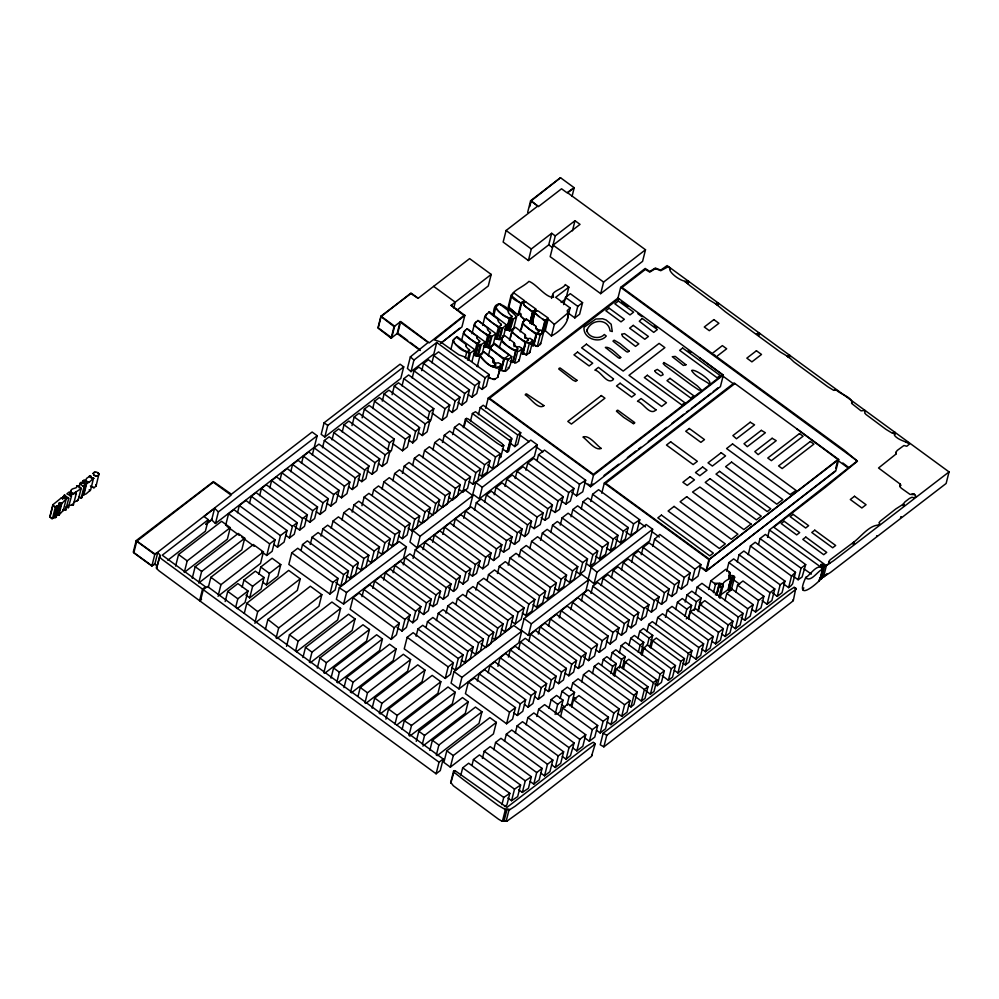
<?xml version="1.0" encoding="UTF-8"?>
<svg xmlns="http://www.w3.org/2000/svg" width="999" height="999" viewBox="0 0 999 999"><rect width="100%" height="100%" fill="white"/><g stroke="black" fill="none" stroke-linecap="round" stroke-linejoin="round"><path stroke-width="1.5" d="M710.863 580.819L714.647 583.528L719.193 583.316L720.366 586.9L722.502 587L723.251 585.976C721.153 582.267 728.259 579.532 731.068 577.971L733.903 578.209L734.64 577.11L732.604 575.561L729.32 575.499L729.507 572.09L725.786 569.305L710.863 580.819L708.666 589.497M826.935 573.726L823.451 577.247L826.373 565.671L829.532 563.174L829.008 561.213L830.206 559.752L853.92 542.007C861.325 536.376 869.08 525.499 878.421 525.087L879.694 524.113L879.045 522.627L880.369 521.078L895.828 508.928L901.56 505.269L903.92 504.595L904.32 505.581L902.384 505.244L904.919 501.91L909.377 498.476L911.95 497.252L913.91 497.802L915.971 496.528L914.647 494.418L910.027 494.393L901.935 488.661L900.286 487.262L899.812 483.828L878.533 467.994L895.903 454.145L895.678 452.335L897.402 450.312L903.92 445.517L906.817 446.253L909.577 443.981C905.144 440.959 898.601 440.409 894.442 435.364L895.241 432.542L892.232 433.179L885.851 429.27L865.983 414.473L864.697 413.024L865.371 410.676M91.346 477.435L90.41 475.861L86.576 478.371L85.939 479.995L86.938 482.042L88.961 482.392L93.581 478.371L91.621 478.209L89.348 476.223L91.059 476.273M566.283 297.302L568.843 287.175L565.234 284.54C564.173 288.823 548.401 291.758 553.671 297.19C546.416 298.539 536.426 283.916 528.946 281.368C520.679 289.61 500.074 294.393 520.641 302.859L524.475 301.049L523.064 303.496L524.937 305.944L532.767 311.863L533.703 311.913L535.139 309.74L532.117 324.4L532.205 321.303L530.769 323.476L533.703 311.913L531.068 310.739M90.385 485.951L94.018 487.724L96.066 486.063L95.767 484.702M729.807 573.826L729.507 572.09L729.47 574.088M865.022 410.414L861.013 410.839L851.598 403.384C853.571 397.465 839.372 393.956 836.225 389.847L833.653 390.309L827.859 386.775L793.93 361.938L789.01 357.192L780.394 352.098L725.311 311.788L717.607 305.382L718.531 303.221M789.073 357.679L786.887 356.081L789.01 357.192L789.947 355.482M518.793 361.051L518.868 359.777L518.793 361.051L515.859 362.949L510.202 361.213L512.974 362.35L515.896 350.774L518.781 351.373L522.102 348.813L519.393 346.641L517.082 346.965A3.721 2.66 14.2 0 1 514.448 345.042L514.26 342.819L514.073 346.641M521.728 349.488L521.803 348.214M529.57 352.747L529.645 351.473L529.57 352.747L526.498 354.732L522.777 353.721L525.699 342.158L529.42 343.169L532.879 340.509L530.157 338.336L527.847 338.661A3.721 2.66 14.2 0 1 525.212 336.738L525.037 334.515L525.249 336.838L528.159 339.785L525.224 342.57L522.302 354.146L524.113 352.697M532.492 341.183L532.567 339.91M540.334 344.443L540.409 343.169L540.334 344.443L537.262 346.428L531.131 344.156L533.791 345.217L536.725 333.654L540.197 334.865L543.643 332.205L540.934 330.032L538.623 330.369A3.721 2.66 14.2 0 1 535.988 328.434L535.801 326.211L536.363 327.135M543.269 332.879L543.331 331.606M63.212 496.678L66.246 498.763L63.312 510.339L58.841 515.147L56.518 514.21L56.156 517.295L51.698 518.531L49.95 516.296L52.872 504.732L61.301 497.927L64.123 498.414L63.212 496.678L64.123 498.414M819.08 581.056L819.18 579.607L819.642 580.394C812.274 587.749 795.391 600.399 805.656 577.684C810.127 575.262 817.569 562.524 822.577 568.818L819.642 580.394M805.656 577.684C810.614 582.779 817.507 571.378 822.015 569.48L822.102 568.044M853.908 542.619C856.63 544.867 850.249 544.03 853.92 542.007M80.457 484.453L80.694 482.592L81.806 482.342L84.578 484.178L84.927 485.951L82.917 486.063L80.007 483.803L80.694 482.592L83.029 482.854M472.015 361.388L474.937 349.825L456.98 336.626L453.221 340.159L454.383 343.219M513.511 328.808L512.25 331.243L513.386 333.341L525.224 342.57M524.288 320.504L523.014 322.927L524.15 325.025L536.001 334.265L533.066 345.841L530.769 344.156M70.754 490.946L71.379 492.982L73.052 493.893L81.106 488.598L79.321 486.401L76.623 485.876C78.409 489.023 71.191 487.45 70.754 490.946L70.854 493.993L69.793 493.593L70.23 492.257L69.093 492.07L66.871 493.856L71.304 496.078L69.793 493.593M587.05 331.656L587.387 329.245C592.282 318.556 608.503 318.581 610.052 330.906L612.3 331.543L611.151 324.188L606.118 319.992L602.597 318.743L595.804 319.031L584.053 327.247C582.692 338.461 599.487 344.28 606.268 336.039L604.32 334.49C599.537 339.872 588.399 337.799 586.9 330.469L587.387 329.245M496.078 308.716L496.466 306.281L499.45 303.908L508.354 310.689L508.541 312.974L511.988 316.883C506.156 320.454 499.275 311.938 495.791 307.879L496.466 306.281M480.182 354.895L480.044 355.681C483.129 359.103 490.909 369.393 495.666 365.209L492.969 361.725L492.982 358.816L483.716 351.785L480.182 354.895L477.272 366.633M490.721 378.434L488.399 377.56L494.23 379.62L497.727 377.297L500.899 364.323L498.439 362.787L496.128 363.124A4.383 3.147 14.2 0 1 493.494 361.188L493.319 358.978L483.741 351.723L479.995 355.981C483.916 361.526 494.742 372.415 501.111 364.997L500.899 364.323L500.649 365.734M495.641 306.119C496.428 312.337 504.682 315.222 509.365 318.556L513.511 318.943L516.633 316.608C509.977 310.09 493.481 293.494 493.456 314.797M520.941 303.571L511.738 295.954L513.686 292.769L524.6 300.749L520.941 303.571L518.006 315.147L508.803 307.53L512.05 294.418M493.319 358.978L493.494 360.439M66.246 498.763L61.776 503.583L59.441 502.634L59.091 505.731L57.155 505.769L55.345 507.167L52.872 504.732L53.471 506.168M767.582 537.337L769.392 529.97L857.254 460.939L620.679 287.362L645.192 268.456L649.812 271.453L655.332 268.032L660.714 270.13L667.107 265.584L949.05 471.915L946.128 483.479L830.506 572.402L820.379 578.908L823.313 567.345L833.428 560.839L949.05 471.915M310.252 544.418L312.075 537.187L318.094 532.554L356.73 561.201L358.341 562.637L355.432 574.338L350.212 578.359L346.478 575.674M49.962 517.12L52.885 505.556M52.423 518.731L55.345 507.167M54.221 517.345L57.155 505.769M56.156 517.295L54.82 517.27L57.742 505.694L59.453 504.982M55.594 517.582L59.441 502.634M56.843 514.26L59.765 502.684M58.242 515.159L61.176 503.583M62.5 499.325L63.237 496.441M58.841 515.147L61.776 503.583M63.461 498.201L64.411 495.154L68.769 498.339L65.634 510.064L63.399 509.128M65.747 506.93L68.369 507.654L71.641 495.516L70.092 495.954M75.312 494.692L76.049 491.795M67.932 505.556L73.389 504.932L76.311 493.369L75.874 492.407L74.45 493.269L75.712 491.92M78.896 487.624L79.995 483.291M73.589 502.485L78.184 500.162L81.106 488.598M78.821 497.09L81.219 497.902L84.153 486.326M85.177 484.927L82.005 497.527L81.219 497.902M93.581 477.997L90.647 489.947L86.026 493.956L83.292 494.93L86.226 483.354L82.805 481.431L83.129 480.719L84.578 480.132L88.961 482.392L86.226 483.354M83.804 494.992L86.738 483.416M96.066 486.063L99.026 473.638L96.379 472.015L93.894 472.415L93.144 473.451L94.131 475.362L96.94 476.161L99.001 474.5L97.827 472.502M215.447 523.488L218.369 511.913L214.61 508.341L211.676 519.905L215.447 523.488L314.248 447.29L317.183 435.726L312.113 432.018L231.431 494.23L213.411 481.605L136.201 540.609L133.267 552.172L149.788 564.198M151.86 566.058L154.783 554.482L231.156 495.142L213.274 482.242L136.726 541.271L133.804 552.847L151.86 566.058L154.321 564.148M151.036 564.922L152.472 565.334L154.82 564.21L157.742 552.634L160.115 555.069L157.555 565.197M156.431 567.981L159.902 555.931L159.515 556.905L161.776 559.128L202.51 589.135L199.588 600.699L158.853 570.704L156.593 568.481L156.593 565.509L154.82 564.21M175.612 566.083L178.534 554.52L221.603 521.303L230.282 527.647L227.347 539.21L184.278 572.427L187.2 560.864L230.282 527.647M192.233 578.259L195.167 566.683L238.237 533.466L244.73 538.224L241.795 549.787L198.726 583.004L201.648 571.428L244.73 538.224M214.61 508.341L204.008 516.508L208.316 519.667L205.382 531.231L167.807 560.214M203.272 589.685L200.349 601.261L436.101 773.788L440.272 770.579L443.194 759.003L207.442 586.475L203.272 589.685L439.036 762.212L436.101 773.788M208.304 587.412L210.864 577.285L253.346 544.53L263.436 551.91L260.514 563.486L218.019 596.241M225.637 525.374L228.559 513.811L233.941 509.652L275.062 539.747L272.14 551.323L266.745 555.469L261.763 551.823M237.5 512.737L239.323 505.506L245.891 500.449L287.013 530.531L284.078 542.107L277.522 547.165L273.776 544.43M218.394 594.792L220.954 584.677L263.436 551.91M249.45 503.521L251.273 496.291L256.069 492.594L297.19 522.689L294.255 534.253L289.473 537.949L285.726 535.214M225.175 601.523L227.735 591.408L237.874 583.591L247.964 590.971L245.03 602.534L237.15 608.616M259.628 495.679L261.451 488.449L266.246 484.752L307.367 514.835L304.445 526.411L299.65 530.107L294.668 526.461M235.627 607.467L237.824 598.788L247.964 590.971M242.133 587.187L243.968 579.957L255.369 571.166L264.036 577.509L261.101 589.073L249.713 597.864L245.991 595.154M269.805 487.824L271.641 480.594L276.436 476.898L317.545 506.993L314.623 518.556L309.827 522.252L304.845 518.606M244.293 613.299L246.853 603.184L288.686 570.392L300.249 578.846L297.315 590.421L254.795 623.214M249.713 597.864L252.635 586.301L264.036 577.509M279.982 479.982L281.818 472.752L287.2 468.593L328.321 498.688L325.387 510.252L320.005 514.41L316.271 511.675M258.916 574.25L260.751 567.02L272.103 558.254L280.781 564.597L277.847 576.173L266.496 584.927L262.774 582.205M266.745 555.469L269.68 543.906L275.062 539.747M290.759 471.678L292.582 464.448L297.964 460.289L339.086 490.384L336.163 501.948L330.769 506.106L327.035 503.371M255.157 621.765L257.717 611.638L300.249 578.846M266.496 584.927L269.418 573.364L280.781 564.597M277.522 547.165L280.444 535.601L287.013 530.531M301.523 463.374L303.359 456.143L308.741 451.985L349.85 482.08L346.928 493.643L341.546 497.802L336.563 494.155M265.347 629.595L267.907 619.48L310.339 586.238L321.84 594.655L318.918 606.218L276.985 638.548M289.473 537.949L292.395 526.386L297.19 522.689M312.287 455.069L314.123 447.839L318.918 444.143L360.04 474.225L357.105 485.801L352.31 489.498L348.576 486.763M324.101 422.777L321.178 434.34L324.825 437.013L400.799 378.434L403.721 366.87L400.075 364.198L324.101 422.777L327.747 425.449L324.825 437.013M291.758 552.859L288.836 564.423L329.895 594.03L335.115 590.009L338.037 578.433L297.739 548.251L291.758 552.859L332.817 582.454L329.895 594.03M299.65 530.107L302.572 518.531L307.367 514.835M322.49 447.739L324.325 440.509L329.121 436.813L368.906 465.871L365.896 478.646L361.8 481.643L358.129 478.958M276.124 638.049L278.684 627.934L321.84 594.655M301.074 550.337L302.535 544.555L307.33 540.859L348.451 570.941L345.517 582.517L340.721 586.213L335.739 582.567M309.827 522.252L312.749 510.689L317.545 506.993M332.018 439.86L333.853 432.629L338.649 428.933L379.77 459.016L376.835 470.591L372.04 474.288L367.058 470.641M286.526 646.365L289.448 634.802L331.93 602.035L340.609 608.379L337.674 619.954L296.403 651.773M320.005 514.41L322.939 502.834L328.321 498.688M342.195 432.005L344.031 424.775L348.826 421.079L389.947 451.173L387.013 462.737L382.217 466.433L378.484 463.698M321.016 536.113L322.852 528.883L327.647 525.187L368.818 555.319L365.884 566.883L360.976 570.054L357.242 567.37M330.769 506.106L333.703 494.53L339.086 490.384M352.01 425.599L354.208 416.933L358.966 413.261L394.305 439.123L391.371 450.699L388.998 452.522M295.554 651.261L298.114 641.146L340.609 608.379M380.931 316.159L378.009 327.734L391.695 337.762L394.63 326.186L380.931 316.159L410.914 293.581L418.144 298.301L469.605 258.616L491.208 274.425L488.274 285.989L456.693 310.339M418.156 298.289L410.964 293.019L381.069 316.596L378.146 328.159L391.133 338.186L397.764 333.092L399.962 324.4M331.193 528.271L333.029 521.041L338.411 516.883L379.533 546.977L376.611 558.541L371.216 562.699L367.482 559.964M341.546 497.802L344.468 486.226L349.85 482.08M362.15 417.794L364.348 409.115L369.143 405.419L410.264 435.502L407.33 447.077L402.535 450.774L392.57 443.481M302.922 657.542L305.494 647.414L348.564 614.21L355.057 618.955L352.123 630.531L310.277 662.787M341.97 519.967L343.793 512.737L349.188 508.578L390.297 538.673L387.375 550.237L381.993 554.395L378.246 551.66M372.702 408.491L374.525 401.261L379.32 397.565L417.957 426.223L419.617 427.684L416.683 439.248L412.724 442.919L408.978 440.184M352.31 489.498L355.244 477.934L360.04 474.225M391.133 338.186L394.068 326.611L400.686 321.516L429.208 342.894L463.948 315.497L451.073 305.382L491.208 274.425M309.415 662.287L311.975 652.172L355.057 618.955M352.147 512.112L353.983 504.882L358.778 501.186L399.937 531.318L397.015 542.882L392.108 546.053L388.374 543.369M361.8 481.643L364.722 470.079L369.131 466.158M382.292 401.099L384.116 393.868L388.911 390.172L430.032 420.254L427.11 431.83L422.315 435.527L418.569 432.792M317.32 668.081L319.892 657.954L362.962 624.75L369.455 629.495L366.521 641.058L324.675 673.326M339.285 587.762L336.363 599.325L343.581 604.045L403.459 558.404L406.393 546.84L399.188 541.57L339.285 587.762L346.516 592.469L406.393 546.84M340.721 586.213L343.656 574.637L348.451 570.941M361.963 505.706L364.16 497.04L368.906 493.369L410.027 523.464L407.105 535.027L402.347 538.698L398.613 535.963M392.108 394.692L394.293 386.014L398.464 382.804L433.803 408.666L430.869 420.242L428.796 421.84M372.04 474.288L374.975 462.712L379.77 459.016M323.813 672.827L326.373 662.712L369.455 629.495M343.581 604.045L346.516 592.469M350.212 578.359L353.134 566.795L358.341 562.637M372.24 495.454L373.701 489.672L378.496 485.976L419.667 516.108L416.745 527.672L411.838 530.844L408.104 528.159M402.023 385.889L403.846 378.658L408.641 374.962L449.762 405.045L446.828 416.62L442.033 420.317L432.067 413.024M382.217 466.433L385.152 454.87L389.947 451.173M420.317 350.499L397.152 333.541L400.087 321.978L428.121 342.495L410.364 356.868L407.43 368.444L411.014 371.628L433.803 354.046L436.738 342.482L485.052 377.834L482.13 389.41L478.409 386.688M387.724 450.025L389.548 442.794L394.305 439.123M331.019 678.096L333.579 667.981L376.648 634.765L382.43 638.998L379.508 650.561L337.662 682.829M353.059 597.714L350.137 609.278L391.246 639.372L396.403 634.79L399.325 623.226L359.028 593.106L353.059 597.714L394.18 627.797L391.246 639.372M411.014 371.628L413.936 360.052L436.738 342.482M360.976 570.054L363.911 558.491L368.818 555.319M382.055 489.048L383.891 481.818L389.273 477.672L430.394 507.767L427.46 519.33L423.151 522.652M412.2 378.034L414.023 370.804L418.818 367.108L459.94 397.202L457.018 408.766L452.222 412.462L448.476 409.727M336.8 682.329L339.36 672.202L382.43 638.998M362 596.64L363.823 589.41L369.805 584.802L410.089 614.922L406.406 627.459L402.023 631.068L397.04 627.422M371.216 562.699L374.15 551.123L379.533 546.977M392.832 480.756L394.655 473.526L399.45 469.817L438.086 498.476L439.685 499.837L436.75 511.401L435.239 513.336M421.753 370.679L423.576 363.449L428.371 359.752L469.493 389.835L466.558 401.411L461.763 405.107L458.029 402.372M402.535 450.774L405.469 439.198L410.264 435.502M343.993 687.599L346.553 677.472L389.635 644.255L396.116 649.013L393.194 660.576L351.348 692.844M372.764 588.336L374.6 581.106L380.569 576.498L420.866 606.618L417.182 619.155L412.787 622.764L407.804 619.118M381.993 554.395L384.915 542.819L390.297 538.673M402.422 473.351L404.245 466.121L409.003 462.462L450.174 492.582L447.24 504.158L442.382 507.292L438.648 504.607M431.93 362.824L433.753 355.594L438.549 351.898L479.67 381.993L476.748 393.556L471.953 397.252L468.206 394.518M412.724 442.919L415.646 431.356L419.617 427.684M350.487 692.344L353.047 682.217L396.116 649.013M383.541 580.032L385.364 572.802L390.159 569.105L431.281 599.2L428.346 610.764L423.564 614.46L418.569 610.814M392.108 546.053L395.03 534.49L399.937 531.318M412.55 465.534L414.385 458.304L419.18 454.607L460.302 484.702L457.367 496.266L452.572 499.962L448.838 497.227M453.771 307.954L455.232 302.173L433.628 286.363M422.315 435.527L425.237 423.963L430.032 420.254M427.809 419.105L429.632 411.875L433.803 408.666M358.054 696.166L360.239 687.487L403.321 654.283L410.564 659.59L407.642 671.153L365.796 703.421M393.082 572.664L394.917 565.434L400.299 561.288L440.571 591.271L437.038 603.846L432.992 606.58L429.27 603.883M422.739 457.692L424.563 450.462L429.358 446.765L470.479 476.848L467.544 488.424L462.749 492.12L459.016 489.385M402.347 538.698L405.282 527.122L410.027 523.464M451.024 348.838L453.221 340.159M364.935 702.921L367.495 692.794L410.564 659.59M451.111 305.332L464.86 315.384L461.925 326.96L440.659 343.356M403.271 564.822L405.094 557.592L409.89 553.896L451.011 583.978L448.076 595.554L443.281 599.25L439.548 596.515M411.838 530.844L414.76 519.28L419.667 516.108M432.917 449.837L434.74 442.607L439.535 438.911L480.656 469.006L477.734 480.569L472.939 484.265L469.193 481.53M412.887 530.481L409.952 542.045L417.17 547.839L469.88 507.192L472.814 495.629L464.847 489.797L412.887 530.481L420.104 536.263L417.17 547.839M461.563 340.584L463.836 331.718L467.157 328.771L485.164 341.945L482.23 353.509L477.16 356.119L475.187 355.744L478.109 344.18L481.206 344.618L485.164 341.945M442.033 420.317L444.967 408.741L449.762 405.045M372.127 708.191L374.7 698.064L417.769 664.847L424.975 670.117L422.04 681.693L380.194 713.96M413.074 558.416L415.272 549.737L420.067 546.041L460.314 576.198L457.367 587.549L455.869 589.547L453.471 591.396L448.476 587.749M442.457 442.482L444.293 435.252L449.675 431.093L490.034 460.626L487.112 472.202L481.718 476.348L479.283 474.562M430.394 507.767L425 511.913L422.077 523.488L418.344 520.741M465.247 357.992L466.708 352.21L455.394 344.243M452.222 412.462L455.144 400.899L459.94 397.202M471.965 333.728L474.612 323.414L477.934 320.467L495.929 333.641L493.007 345.204L489.048 347.877L483.379 346.066L486.201 347.252L489.135 335.676L491.97 336.313L495.929 333.641M467.495 360.09L469.318 352.859L466.708 352.21M468.643 360.115L470.479 352.884L474.937 349.825M379.333 713.461L381.893 703.333L424.975 670.117M402.023 631.068L404.945 619.492L410.089 614.922M422.989 549.612L424.825 542.382L429.62 538.686L470.741 568.768L467.807 580.344L463.012 584.04L459.278 581.306M452.647 434.627L454.47 427.397L459.265 423.701L500.437 453.833L497.514 465.397L492.607 468.568L487.624 464.985M439.685 499.837L435.776 503.608L432.842 515.184L427.859 511.538M473.926 355.619L476.848 344.043L479.832 341.296L476.923 338.349L476.698 336.089L467.12 328.833M461.763 405.107L464.697 393.531L469.493 389.835M572.052 196.441L574.188 187.725L560.501 177.71L530.594 200.774L537.799 206.044L506.081 230.494L503.146 242.07L528.396 260.539L548.751 244.842L551.685 233.279L555.282 235.914L552.36 247.477L548.751 244.842M482.742 325.424L484.877 316.258L489.285 311.713L506.456 324.837L503.521 336.413L502.784 335.676M475.437 355.557L478.359 343.981L470.554 339.335L463.399 333.354M477.16 356.119L480.094 344.555M385.939 719.18L388.499 709.053L432.167 675.386L440.834 681.73L437.912 693.306L396.678 725.099M407.155 637.3L404.233 648.863L445.242 678.433L450.449 674.35L453.371 662.774L413.136 632.692L407.155 637.3L448.164 666.87L445.242 678.433M478.284 356.181L481.206 344.618M432.579 542.22L434.415 534.989L439.797 530.831L478.434 559.49L480.044 560.914L476.498 573.414L472.49 576.123L468.768 573.426M412.787 622.764L415.721 611.201L420.866 606.618M442.382 507.292L445.304 495.729L450.174 492.582M463.311 427.647L465.497 418.968L467.869 418.743L501.86 443.431L503.671 445.704L500.736 457.267L499.338 457.892L500.736 456.818L500.187 456.093M464.473 425.586L466.296 418.356M471.953 397.252L474.875 385.689L479.67 381.993M484.702 347.315L487.624 335.739L490.609 332.979L487.699 330.045L487.462 327.784L477.897 320.529M493.718 315.771L495.916 307.08M485.951 347.44L489.135 335.676L481.318 331.044L474.163 325.05M487.937 347.827L490.859 336.251M470.554 420.741L472.39 413.511L475.487 411.738L510.089 436.863L511.8 439.123L510.102 440.359L507.592 439.023L472.39 413.511M416.096 636.226L417.932 628.995L422.727 625.299L463.074 654.832L460.152 666.408L455.357 670.104L451.685 667.419M489.048 347.877L491.97 336.313M442.769 534.365L444.592 527.135L449.975 522.989L491.096 553.071L488.174 564.647L482.792 568.793L477.797 565.147M394.98 724.075L397.177 715.396L440.834 681.73M488.386 355.719L490.684 346.753L494.517 343.419L511.738 356.655C511.613 362.437 508.728 374.25 501.236 370.329L504.17 358.753L490.209 348.489M423.564 614.46L426.486 602.897L431.281 599.2M452.572 499.962L455.507 488.399L460.302 484.702M488.673 312.212L498.239 319.468L498.476 321.728L501.373 324.675L498.401 327.435L495.467 339.011L497.265 337.575M527.672 212.337L530.594 200.774M529.77 206.593L530.869 202.26M506.456 324.837L502.747 328.009L499.65 327.572L496.715 339.148L499.812 339.573L502.997 337.35M496.978 338.948L499.9 327.385L492.082 322.739L484.94 316.745M478.384 414.785L480.219 407.555L483.204 405.244L520.716 432.704L517.794 444.268L514.81 446.578L509.802 442.907M464.86 315.384L434.29 339.872L440.434 341.833L458.878 354.82L464.81 356.955L489.26 374.588L486.338 386.163L482.13 389.41M498.701 339.523L501.623 327.947M426.011 627.422L427.472 621.64L432.854 617.482L473.214 647.015L470.292 658.591L464.91 662.737L461.238 660.052M493.144 362.724L493.881 359.827M499.812 339.573L502.747 328.009M511.176 294.98L508.241 306.868L516.021 313.436M402.098 729.407L404.295 720.741L448.039 687L455.232 692.27L452.31 703.845L409.802 736.101M432.992 606.58L435.926 595.004L440.571 591.271M453.534 526.061L455.369 518.831L460.751 514.685L501.86 544.767L498.938 556.343L493.556 560.489L488.573 556.843M462.749 492.12L465.684 480.544L470.479 476.848M499.388 347.302L502.522 337.287M485.651 408.229L488.211 398.102L618.031 298.014L723.338 375.075L720.404 386.638L590.596 486.738L584.328 482.142M516.633 316.608L513.698 328.184L510.576 330.507L505.119 329.545L506.431 330.132L509.365 318.556M506.431 330.132L509.952 318.481M507.954 329.795L510.889 318.219M509.228 330.794L512.162 319.218L511.625 318.644L508.703 330.207L510.576 330.507M436.413 620.566L438.249 613.336L443.044 609.64L483.391 639.173L480.469 650.736L475.674 654.432L470.779 650.849M497.727 377.297L501.111 364.997M513.511 318.943L509.84 330.856L508.828 330.494M528.396 260.539L531.318 248.976L551.685 233.279M493.906 343.931L509.065 355.032L503.683 359.19L500.749 370.766L498.451 369.081M443.281 599.25L446.216 587.687L451.011 583.978M463.711 518.219L465.546 510.976L470.929 506.83L512.1 536.962L509.165 548.526L503.621 552.122L499.9 549.425M408.953 735.576L411.513 725.449L455.232 692.27M501.486 370.13L504.42 358.566L507.892 359.777L511.738 356.655M472.939 484.265L475.861 472.702L480.656 469.006M509.465 340.172L512.137 330.207L515.459 327.26L525.012 334.578M510.526 337.55L512.362 330.307M475.749 482.542L472.814 494.105L479.308 498.863L534.378 456.406L537.3 444.83L530.806 440.084L475.749 482.542L482.242 487.287L479.308 498.863M518.768 314.448L519.855 313.836L517.707 314.423L518.768 314.448L521.703 302.872M504.957 371.341L507.892 359.777M446.004 613.161L447.839 605.931L452.634 602.235L493.693 632.292L490.771 643.856M481.718 476.348L484.652 464.785L490.034 460.626M453.471 591.396L456.393 579.832L460.314 576.198M474.488 509.915L476.311 502.684L481.068 499.013L522.19 529.108L519.255 540.671L514.497 544.343L509.515 540.696M416.258 741.37L418.818 731.243L462.487 697.577L468.219 701.773L465.284 713.336L422.839 746.066M520.229 331.868L522.914 321.903L526.236 318.956L535.789 326.273L536.026 328.534L538.923 331.481L536.001 334.265M512.712 362.537L515.646 350.974C512.475 347.877 494.043 341.371 504.695 335.564L514.248 342.882M521.303 329.233L523.139 322.003M514.697 362.924L517.632 351.348M455.919 604.358L457.38 598.576L462.774 594.417L503.121 623.95L500.199 635.526L494.817 639.672L492.37 637.886M519.18 360.377L522.102 348.813M524.85 338.324L525.599 335.377L525.199 336.039M422.352 744.118L424.55 735.439L468.219 701.773M463.012 584.04L465.946 572.464L470.741 568.768M492.607 468.568L495.529 457.005L500.437 453.833M530.019 322.103L532.592 311.975L536.163 309.215L526.048 302.073L523.963 302.31L523.701 304.645L525.199 306.381L532.592 311.975M484.615 502.097L486.451 494.867L491.246 491.171L531.543 521.278L528.608 532.854L527.035 534.677L524.637 536.525L519.655 532.879M529.845 323.426L532.767 311.863M523.026 353.521L525.949 341.958L518.493 337.575L511.663 331.493M532.117 324.4L534.927 311.463L536.413 310.539L538.424 311.126L548.389 318.157L544.805 320.916L541.883 332.492L545.454 329.732M555.282 235.914L575.012 220.704L580.032 224.375L553.109 245.13L550.187 256.693L600.686 293.656L642.582 261.351L645.504 249.775L567.632 192.795L574.188 187.725L566.982 192.757L561.55 188.786L538.449 206.606L531.231 200.811L560.501 177.71M526.498 354.732L529.42 343.169M466.096 596.503L467.569 590.721L472.952 586.575L513.311 616.108L510.377 627.672L504.994 631.83L501.323 629.145M472.49 576.123L475.424 564.547L480.044 560.914M529.945 352.073L532.879 340.509M494.205 494.692L496.041 487.462L502.01 482.867L543.181 512.986L540.259 524.562L534.115 528.608L530.394 525.911M429.832 750.411L432.392 740.284L475.462 707.08L481.955 711.825L479.033 723.388L437.187 755.656M533.541 345.417L536.725 333.654L529.27 329.27L522.427 323.189M502.36 449.013L507.18 451.923L510.102 440.359M507.18 451.923L510.739 440.322M511.775 438.224L508.866 450.699L507.817 451.885M454.008 671.578L451.073 683.154L458.991 688.935L518.806 642.819L521.728 631.256L513.823 625.461L454.008 671.578L461.913 677.372L458.991 688.935M455.357 670.104L458.279 658.528L463.074 654.832M537.262 346.428L540.197 334.865M475.911 590.109L477.747 582.879L483.716 578.271L524.075 607.804L521.141 619.368L515.172 623.975L511.5 621.291M482.792 568.793L485.714 557.23L491.096 553.071M551.535 298.426L552.272 295.529M436.326 755.157L438.886 745.042L481.955 711.825M514.81 446.578L517.732 435.002L520.716 432.704M540.709 343.781L543.643 332.205M504.982 486.401L506.805 479.17L512.2 475.012L550.824 503.671L552.435 505.094L548.888 517.594L544.892 520.304L541.158 517.607M544.43 330.619L547.352 319.056L548.176 319.031L554.333 324.413L551.411 335.989L545.254 330.594L542.507 331.88L545.442 320.304L547.352 319.056M545.254 330.594L548.176 319.031M572.452 230.819L575.012 220.704M464.91 662.737L467.832 651.173L473.214 647.015M487.05 580.357L488.511 574.575L494.48 569.967L534.84 599.5L531.918 611.063L525.949 615.671L522.277 612.986M493.556 560.489L496.478 548.926L501.86 544.767M515.159 478.546L516.995 471.316L522.964 466.708L561.6 495.367L563.199 496.79L559.577 509.365L555.069 512.45L551.336 509.765M446.79 750.823L443.868 762.399L450.349 767.145L493.431 733.928L496.353 722.364L489.872 717.619L446.79 750.823L453.284 755.581L450.349 767.145M563.673 304.608L565.496 297.377L570.292 293.681L582.567 302.66L579.632 314.223L574.837 317.919L567.482 312.537M468.356 682.08L465.422 693.656L506.593 723.776L512.562 719.168L515.496 707.604L474.488 678.034L468.356 682.08L509.527 712.212L506.593 723.776M475.674 654.432L478.596 642.869L483.391 639.173M497.452 573.501L499.275 566.271L505.257 561.663L545.616 591.196L542.682 602.772L536.713 607.367L533.041 604.682M503.621 552.122L506.555 540.546L512.1 536.962M525.924 470.242L527.759 463.012L533.728 458.404L573.975 488.486L570.342 501.061L565.834 504.145L560.864 500.561M551.411 335.989C560.064 331.343 571.278 321.715 567.27 310.552L570.129 307.904L555.669 297.327L568.843 287.175M567.195 319.468L570.129 307.904M450.636 782.779L453.558 771.203L455.057 770.666L506.918 807.404L586.713 746.191L593.219 742.232L595.229 743.955L591.445 756.418L525.174 808.054L507.105 821.066L501.76 821.078L498.489 819.18L453.359 785.776L450.824 782.479M477.347 681.043L479.17 673.813L484.552 669.667L525.674 699.75L522.752 711.325L517.37 715.471L513.623 712.737M493.693 632.292L488.898 635.988L485.976 647.552L480.994 643.918M508.216 565.197L510.052 557.966L516.021 553.359L556.381 582.892L553.458 594.467L547.477 599.063L543.806 596.378M514.497 544.343L517.432 532.767L522.19 529.108M537.062 460.489L538.523 454.707L544.505 450.099L585.664 480.232L582.742 491.795L576.61 495.841L571.64 492.257M574.837 317.919L577.772 306.356L582.567 302.66M494.817 639.672L497.739 628.109L503.121 623.95M460.851 775.062L462.687 767.831L468.656 763.224L509.827 793.356L506.905 804.919L504.47 806.555M488.111 672.739L489.947 665.509L494.742 661.813L535.851 691.907L532.929 703.471L528.134 707.167L524.4 704.432M518.993 556.893L520.816 549.662L526.198 545.516L566.558 575.049L563.636 586.613L558.254 590.771L554.582 588.086M524.637 536.525L527.572 524.95L531.543 521.278M504.994 631.83L507.917 620.254L513.311 616.108M471.99 765.309L473.451 759.527L479.433 754.919L520.591 785.052L517.669 796.615L511.588 800.699L507.854 798.014M497.927 666.345L500.124 657.667L505.506 653.508L546.628 683.603L543.693 695.167L538.311 699.325L534.577 696.59M534.115 528.608L537.05 517.032L543.181 512.986M529.757 548.588L531.593 541.358L537.562 536.75L577.784 566.695L574.125 579.37L569.667 582.492L564.697 578.908M515.172 623.975L518.106 612.412L524.075 607.804M482.392 758.453L484.215 751.223L490.197 746.615L531.368 776.747L528.434 788.311L522.352 792.394L518.618 789.709M508.429 657.08L510.264 649.85L515.059 646.153L556.168 676.236L553.246 687.811L548.451 691.508L544.717 688.773M600.686 293.656L603.608 282.08L645.504 249.775M544.892 520.304L547.814 508.728L552.435 505.094M540.521 540.284L542.357 533.054L547.152 529.358L587.512 558.891L584.577 570.466L579.782 574.163L576.123 571.478M524.125 618.581L521.191 630.157L528.396 635.426L585.814 591.146L588.748 579.582L581.543 574.313L524.125 618.581L531.318 623.851L528.396 635.426M525.949 615.671L528.871 604.108L534.84 599.5M518.606 649.225L520.442 641.995L525.237 638.299L566.358 668.393L563.424 679.957L558.628 683.653L554.895 680.918M493.756 749.7L495.579 742.469L500.961 738.311L542.082 768.406L539.16 779.969L533.766 784.128L530.032 781.393M555.069 512.45L557.991 500.886L563.199 496.79M550.711 532.442L552.534 525.212L557.33 521.515L597.689 551.048L594.767 562.612L589.972 566.308L586.301 563.623M536.713 607.367L539.635 595.804L545.616 591.196M528.796 641.383L530.619 634.153L535.414 630.456L576.535 660.539L573.601 672.115L568.806 675.811L565.072 673.076M504.52 741.395L506.343 734.165L511.738 730.007L552.847 760.102L549.925 771.665L544.542 775.823L540.796 773.089M560.252 525.074L562.087 517.844L568.106 513.211L608.453 542.744L605.531 554.308L599.512 558.953L595.841 556.268M565.834 504.145L568.768 492.582L573.975 488.486M617.744 298.938L620.679 287.362M517.37 715.471L520.292 703.908L525.674 699.75M538.336 634.015L540.172 626.785L544.967 623.089L586.076 653.184L583.154 664.747L578.359 668.443L574.625 665.709M547.477 599.063L550.412 587.499L556.381 582.892M515.284 733.091L517.12 725.861L522.502 721.703L563.623 751.797L560.689 763.373L555.307 767.519L551.573 764.784M571.028 516.77L572.852 509.54L577.647 505.844L618.006 535.377L615.084 546.952L610.289 550.649L606.618 547.964M576.61 495.841L579.532 484.278L585.664 480.232M501.91 804.67L503.746 797.439L509.827 793.356M528.134 707.167L531.056 695.604L535.851 691.907M548.513 626.173L550.349 618.943L556.318 614.335L597.439 644.417L594.517 655.993L588.536 660.601L583.553 656.955M558.254 590.771L561.176 579.195L566.558 575.049M526.061 724.787L527.884 717.557L533.853 712.949L574.138 742.994L570.466 755.606L566.083 759.215L562.337 756.48M581.206 508.928L583.029 501.698L587.824 497.989L628.184 527.534L625.262 539.098L620.466 542.794L615.571 539.21M501.76 821.078L502.46 821.141L505.394 809.577L510.039 809.502L515.247 806.168L595.229 743.955M504.183 820.504L507.105 808.94M590.596 486.738L593.518 475.162L723.338 375.075M506.118 821.29L509.053 809.727L510.039 809.502M511.588 800.699L514.51 789.135L520.591 785.052M538.311 699.325L541.233 687.749L546.628 683.603M559.29 617.869L561.113 610.639L567.095 606.031L608.204 636.126L605.282 647.689L599.313 652.297L595.566 649.562M569.667 582.492L572.589 570.928L577.784 566.695M590.796 501.523L592.619 494.293L598.601 489.697L639.772 519.817L636.838 531.393L630.706 535.427L625.736 531.843M536.825 716.483L538.661 709.253L544.63 704.645L585.751 734.74L582.817 746.303L576.848 750.911L573.114 748.176M522.352 792.394L525.274 780.831L531.368 776.747M548.451 691.508L551.373 679.944L556.168 676.236M570.754 609.627L572.589 602.397L577.809 597.689L618.98 627.822L616.046 639.385L610.077 643.993L606.405 641.258M579.782 574.163L582.717 562.587L587.512 558.891M601.76 493.194L604.32 483.066L734.14 382.979L838.685 459.478L835.751 471.053L705.943 571.141L699.637 566.533M549 708.266L551.186 699.587L556.58 695.441L563.061 700.187L560.139 711.75L556.905 714.248M558.628 683.653L561.563 672.09L566.358 668.393M533.766 784.128L536.7 772.552L542.082 768.406M589.972 566.308L592.894 554.745L597.689 551.048M581.418 600.811L583.241 593.581L588.036 589.872L629.158 619.967L626.223 631.53L621.428 635.239L616.445 631.58M591.146 567.432L588.224 579.008L594.018 583.753L649.712 540.809L652.647 529.245L646.153 524.5L591.146 567.432L596.952 572.19L594.018 583.753M555.119 714.46L557.679 704.332L563.061 700.187M560.127 698.513L561.962 691.283L567.345 687.137L574.537 692.407L571.615 703.97L569.467 705.631M568.806 675.811L571.74 664.235L576.535 660.539M544.542 775.823L547.464 764.26L552.847 760.102M599.512 558.953L602.447 547.377L608.453 542.744M591.008 593.406L592.832 586.176L597.627 582.479L638.748 612.574L635.826 624.138L631.031 627.834L627.285 625.099M560.551 716.72L562.749 708.054L568.131 703.895L597.689 725.524L594.767 737.1L589.385 741.246L584.452 737.637M566.957 705.232L569.155 696.553L574.537 692.407M570.904 690.209L572.727 682.979L578.109 678.833L619.23 708.915L616.308 720.491L610.913 724.637L607.18 721.902M578.359 668.443L581.281 656.88L586.076 653.184M601.186 585.564L603.009 578.334L607.804 574.637L648.925 604.72L646.003 616.296L641.208 619.992L637.462 617.257M555.307 767.519L558.241 755.956L563.623 751.797M610.289 550.649L613.211 539.073L618.006 535.377M571.69 706.98L573.513 699.75L578.908 695.591L608.466 717.22L605.531 728.795L600.149 732.941L596.453 730.244M581.668 681.905L583.491 674.675L588.886 670.529L629.994 700.624L627.072 712.187L621.69 716.333L617.944 713.598M588.536 660.601L591.47 649.025L597.439 644.417M611.363 577.709L613.199 570.479L617.944 566.82L659.065 596.903L656.143 608.478L651.385 612.137L646.403 608.491M620.466 542.794L623.388 531.231L628.184 527.534M566.083 759.215L569.005 747.652L574.138 742.994M592.432 673.601L594.268 666.37L598.476 663.136L637.287 692.107L633.915 704.545L630.981 706.955L628.508 705.144M599.313 652.297L602.235 640.721L608.204 636.126M621.503 569.892L623.326 562.662L628.121 558.965L669.243 589.06L666.321 600.624L661.525 604.32L656.543 600.674M630.706 535.427L633.628 523.863L639.772 519.817M576.848 750.911L579.77 739.347L585.751 734.74M601.798 665.222L603.271 659.44L606.843 656.68L616.221 663.548L613.299 675.112M610.077 643.993L612.999 632.417L618.98 627.822M631.68 562.05L633.516 554.82L638.311 551.123L679.42 581.206L676.498 592.782L671.703 596.478L667.969 593.743M589.385 741.246L592.307 729.682L597.689 725.524M610.401 659.752L612.225 652.522L615.809 649.775L625.187 656.63L622.252 668.206M610.814 673.526L612.649 666.296L616.221 663.548M641.271 554.657L643.106 547.427L649.075 542.819L690.197 572.902L687.262 584.477L681.293 589.085L677.559 586.338M621.428 635.239L624.363 623.663L629.158 619.967M619.355 652.846L621.191 645.616L625.399 642.369L664.335 670.866L661.4 682.442L657.192 685.676L654.682 683.84M600.149 732.941L603.084 721.378L608.466 717.22M614.422 676.161L616.246 668.93L619.817 666.171L647.964 686.763L645.029 698.338L641.458 701.098L635.339 696.615M619.417 668.069L621.603 659.39L625.187 656.63M603.159 733.191L600.237 744.767L603.858 746.852L791.383 602.26L793.306 600.624L795.816 588.311L794.08 587.362L787.936 591.258L603.159 733.191L606.78 735.276L796.228 589.06M631.031 627.834L633.953 616.271L638.748 612.574M652.747 546.416L654.57 539.185L659.79 534.477L700.961 564.597L698.039 576.173L692.057 580.781L688.386 578.046M628.945 645.454L630.781 638.224L634.353 635.464L643.731 642.332L640.809 653.895M623.376 669.255L625.212 662.025L628.783 659.265L656.917 679.857L653.995 691.433L650.424 694.18L645.529 690.609M603.858 746.852L606.78 735.276M610.913 724.637L613.848 713.074L619.23 708.915M641.208 619.992L644.13 608.416L648.925 604.72M637.911 638.548L639.735 631.318L643.356 628.521L652.734 635.389L649.812 646.952M621.69 716.333L624.612 704.77L629.994 700.624M638.324 652.322L640.159 645.092L643.731 642.332M651.385 612.137L654.308 600.574L659.065 596.903M646.915 631.605L648.738 624.375L652.322 621.615L691.957 650.636L689.035 662.2L685.464 664.959L682.979 663.149M641.982 655.444L643.818 648.214L647.277 644.929L675.474 665.559L672.539 677.122L668.381 680.331L662.137 675.661M630.981 706.955L633.915 695.391L637.287 692.107M647.29 645.404L649.113 638.174L652.734 635.389M655.868 624.7L657.704 617.469L662.499 613.773L703.621 643.856L700.686 655.431L695.891 659.128L689.66 654.57M661.525 604.32L664.447 592.757L669.243 589.06M650.886 648.039L652.722 640.809L656.331 638.024L684.477 658.616L681.543 670.179L677.934 672.976L674.263 670.292M641.458 701.098L644.38 689.522L647.964 686.763M665.459 617.295L667.295 610.064L672.04 606.405L713.161 636.5L710.239 648.064L705.481 651.735L701.748 648.988M671.703 596.478L674.625 584.902L679.42 581.206M650.424 694.18L653.346 682.617L656.917 679.857M675.599 609.49L677.434 602.247L682.23 598.551L691.608 605.419L688.673 616.995L686.276 618.843M681.293 589.085L684.215 577.509L690.197 572.902M657.192 685.676L660.127 674.113L664.335 670.866M685.189 602.085L687.025 594.855L691.82 591.158L701.198 598.026L698.264 609.59M692.057 580.781L694.992 569.205L700.961 564.597M668.381 680.331L671.303 668.768L675.474 665.559M684.977 616.346L686.812 609.115L691.608 605.419M688.523 618.943L690.359 611.713L695.267 608.541L723.338 628.646L720.416 640.209L715.621 643.918L711.937 641.221M695.366 594.243L697.202 587.012L701.947 583.341L743.069 613.436L740.147 624.999L735.389 628.671L730.406 625.024M677.934 672.976L680.856 661.4L684.477 658.616M694.205 610.401L696.403 601.723L701.198 598.026M705.943 571.141L708.865 559.577L838.685 459.478M702.834 568.106L706.593 570.854L709.515 559.278L837.961 459.552L796.752 428.821M698.164 611.588L699.999 604.358L704.794 600.661L732.929 621.253L730.007 632.817L725.212 636.513L721.54 633.828M685.464 664.959L688.386 653.383L691.957 650.636M695.891 659.128L698.813 647.552L703.621 643.856M713.436 592.669L715.634 584.003L717.319 583.466M716.67 595.179L719.592 583.616L722.889 583.816L719.193 583.316L716.258 594.88L715.321 594.767M716.795 595.204L719.367 585.089M718.918 597.39L721.478 587.262M705.481 651.735L708.416 640.159L713.161 636.5M721.753 587.474L722.477 584.59M723.076 585.277L719.992 598.251L719.792 596.578M726.685 571.266L728.87 562.587L733.666 558.891L774.787 588.985L771.865 600.549L767.07 604.245L762.087 600.599M728.596 578.384L729.32 575.499L730.082 578.259L729.732 575.799M729.407 575.699L730.144 572.814M724.974 600.674L726.81 593.443L732.192 589.285L753.134 604.607L750.199 616.183L744.817 620.329L741.121 617.632M719.967 595.379L728.134 589.535L731.068 577.971M729.108 589.934C739.622 559.939 722.177 594.892 731.393 589.46L734.64 577.11M715.621 643.918L718.543 632.342L723.338 628.646M737.225 561.962L739.06 554.732L743.855 551.036L784.964 581.131L782.042 592.694L777.247 596.391L772.264 592.744M735.751 592.37L737.574 585.139L742.956 580.981L763.898 596.303L760.976 607.879L755.581 612.025L751.897 609.328M725.212 636.513L728.134 624.949L732.929 621.253M748.214 554.657L750.411 545.978L755.207 542.282L795.491 572.327L792.569 583.903L790.996 585.789L788.611 587.637L783.616 583.99M735.389 628.671L738.323 617.095L743.069 613.436M758.541 544.368L760.002 538.586L765.384 534.428L805.694 564.622L802.085 577.022L798.139 579.757L793.156 576.173M744.817 620.329L747.751 608.766L753.134 604.607M755.581 612.025L758.516 600.461L763.898 596.303M767.07 604.245L769.992 592.682L774.787 588.985M777.247 596.391L780.169 584.827L784.964 581.131M788.611 587.637L791.533 576.073L795.491 572.327M798.139 579.757L801.061 568.194L805.694 564.622M835.763 468.231L837.961 459.552M819.58 578.021A4.258 3.047 14.2 0 0 820.753 578.571L821.553 578.708L824.525 566.346A5.22 3.746 14.2 0 0 821.94 564.447L821.103 565.097A4.258 3.047 14.2 0 0 823.688 566.995L824.525 566.346M554.333 324.413L568.231 312.712M594.38 744.842L594.78 743.318M514.835 343.681L514.473 345.142L517.894 348.526L517.482 349.613C511.351 351.835 506.056 344.093 501.873 340.534L501.585 338.624M535.976 327.734L536.363 327.073M520.379 314.348L520.491 316.009L525.686 320.392M717.607 305.382L715.471 303.821L716.658 303.371L717.594 304.932L709.128 299.95L689.26 285.152L687.924 283.666L688.661 281.356M757.155 333.891L759.615 333.279L758.641 335.414L756.505 333.853M851.91 402.909L852.359 401.66M852.721 543.531L854.644 543.419M903.371 503.871L903.471 505.781L904.307 505.132M454.795 338.311L453.034 340.884C456.268 345.404 463.586 354.258 469.605 350.624L466.158 346.715L465.921 344.393L456.356 337.138M156.593 568.481L156.98 567.494M900.261 485.914L900.811 485.114L899.812 483.828L899.962 486.451M688.249 281.056C682.667 283.329 668.993 272.752 669.829 269.031L670.192 268.219L668.081 266.808L660.726 270.717L655.531 268.556L649.737 272.103L645.354 269.468L622.002 287.475L712.187 353.471L722.364 345.617L726.673 348.776L716.495 356.618L844.58 450.487L857.442 461.226L825.074 487.562L773.726 527.147L826.373 565.671M72.939 503.983L71.528 504.845M80.057 489.41L80.919 487.762M77.135 500.974L77.984 499.325L78.184 500.162M521.028 313.886L520.766 316.221L524.325 319.643M450.749 783.303L454.32 770.629L453.671 771.727L454.483 772.639L463.873 780.019L498.189 805.381L505.394 809.577M68.369 507.654L68.719 507.08L67.158 507.517M802.721 589.248L803.845 587.924M503.671 445.704L502.272 446.316L497.44 443.419L467.357 421.278L465.497 418.968M508.653 306.656L509.128 305.994M829.532 563.174L829.17 561.775L829.969 562.612M477.247 366.471L477.847 365.696M399.325 623.226L394.18 627.797M453.371 662.774L448.164 666.87M822.015 569.48L822.577 568.818M338.037 578.433L332.817 582.454M465.184 330.319L463.873 332.704L465.059 334.84L476.848 344.043M475.961 322.015L474.637 324.4L475.836 326.536L487.624 335.739M486.738 313.711L485.414 316.096L486.6 318.231L498.401 327.435M491.97 345.429L490.696 347.852L491.833 349.95L503.683 359.19M71.379 492.982L70.454 493.756L70.23 492.257L73.476 493.568M531.992 323.039L532.904 322.252M459.652 328.284L440.771 343.244M533.066 345.841L534.89 344.393M835.039 471.128L706.593 570.854M707.317 396.191L710.863 393.394M713.236 391.533L717.981 387.812M206.056 523.951L212.213 519.155M93.144 473.451L94.917 472.077M65.36 495.329L64.51 495.979L65.509 496.965L68.556 498.501L67.607 498.251L68.444 497.602M76.136 492.732L75.462 493.256L76.311 493.369M65.634 510.064L65.522 509.165L64.673 509.815L65.847 509.902M327.747 425.449L403.721 366.87M208.316 519.667L162.25 555.182L205.507 586.825L202.51 589.135M218.369 511.913L317.183 435.726M205.794 524.45L211.676 519.905M466.058 345.891L465.921 344.393M476.873 337.55L476.698 336.089M487.649 329.245L487.462 327.784M498.426 320.929L498.239 319.468M518.006 315.147L520.454 313.261M507.017 330.057L510.202 318.294L508.041 317.982M530.844 322.627L533.229 320.791M561.126 302.435L565.909 298.738M485.052 377.834L489.26 374.588M199.588 600.699L201.573 599.163M618.818 298.614L489.535 398.289L593.418 474.313L722.489 374.862L699.575 357.779M465.509 419.418L466.895 418.344M502.272 446.316L503.658 445.254M482.242 487.287L537.3 444.83M420.104 536.263L472.814 495.629M709.565 383.616C712.749 381.081 694.63 368.331 691.608 370.479C695.292 376.773 704.707 380.357 710.239 384.615L709.103 383.666M734.914 383.579L605.644 483.254L709.515 559.278M787.699 355.919L789.697 355.294L789.922 356.031L788.074 355.632L789.01 357.192M487.175 646.628L489.572 644.78M596.952 572.19L652.647 529.245M461.913 677.372L521.728 631.256M531.318 623.851L588.748 579.582M439.036 762.212L443.194 759.003M453.284 755.581L496.353 722.364M509.527 712.212L515.496 707.604M455.057 770.666L453.558 771.203M821.94 564.447L821.103 565.097L821.091 564.335M902.384 505.244L903.558 504.333M853.084 543.793L854.257 542.882M902.734 505.506L903.92 504.595M901.385 516.708L900.536 517.357L901.385 517.157M821.553 578.708L821.59 577.922L820.753 578.571L821.765 578.546M592.944 484.003L590.484 485.889L587.986 484.053M604.02 475.499L618.768 464.173M627.384 457.567L635.988 450.949M638.448 449.063L640.908 447.177M648.289 441.508L666.733 427.347M671.653 423.576L683.953 414.135M686.4 412.237L688.86 410.352M691.32 408.466L706.081 397.14M502.46 821.141L503.096 820.728M834.302 390.347L836.225 389.847M54.82 517.27L56.531 516.558M717.494 303.022L716.658 303.371L718.506 303.771L718.281 303.034L717.494 303.022L718.506 303.771M537.125 310.614L534.927 311.463L535.701 313.873L544.805 320.916M54.633 506.955L56.481 506.293M51.698 518.531L53.559 517.857M715.396 355.569L713.673 354.37M733.903 578.209L732.03 578.359M520.641 302.859L522.777 302.272M504.682 809.502L506.031 809.153M73.052 493.893L70.854 493.993M157.742 552.634L155.394 553.771L153.958 553.346L136.201 540.609M539.448 334.752L541.071 334.49L538.349 334.153M528.671 343.057L530.294 342.794L527.584 342.457M536.513 346.328L538.136 346.066L535.427 345.716M525.749 354.633L527.372 354.37L525.112 354.358M60.577 503.284L62.3 503.021M57.655 514.847L59.378 514.597M654.395 269.056L656.618 268.781M523.963 302.31L526.048 302.073M506.855 329.695L504.707 329.071M76.623 485.876L78.134 485.789M82.917 486.063L84.927 485.951M79.995 497.627L82.005 497.527L81.643 495.741M894.467 434.053L892.994 432.979L894.842 433.766L894.255 432.38L894.992 432.355M759.365 333.092L758.628 333.129L759.64 333.878L757.791 333.466L758.84 334.802M509.128 439.96L511.426 439.872M506.206 451.536L508.503 451.436M495.729 367.694L498.176 367.644L495.279 367.357M492.807 379.27L495.242 379.22M538.811 334.49L541.071 334.49M528.034 342.782L530.294 342.794M535.876 346.054L538.136 346.066M494.505 366.258L492.844 366.246L495.179 365.746L495.379 363.986L495.666 365.209M911.825 494.38L914.647 494.418L912.199 494.093M469.318 352.859L470.479 352.884L468.918 352.56M57.742 505.694L59.091 505.731M731.355 575.836L733.616 575.923L734.327 577.884L734.128 576.286M506.505 359.39L508.728 359.503L506.043 359.066M503.571 370.966L505.806 371.079L503.121 370.629M720.366 586.9L722.502 587L719.867 586.525L719.705 584.827M730.981 589.785L728.134 589.535M715.634 584.003L714.647 583.528L716.982 583.716M61.301 497.927L63.436 498.101M905.706 442.157L908.191 442.457M498.339 304.046L501.148 304.395M505.332 820.841L507.105 821.066M92.957 477.784L93.581 478.371L92.12 478.121L92.982 479.133L91.621 478.209M85.627 480.769L83.554 480.394L83.854 482.13L83.129 480.719M714.647 583.528L716.37 583.965M513.349 349.75L515.721 350.362M94.131 475.362L96.94 476.161M91.196 486.925L94.018 487.724M823.313 567.345L819.267 565.958L769.392 529.97M92.37 477.934L93.581 478.371M491.321 365.996L493.643 366.87M465.122 351.298L467.594 352.285M501.748 357.492L504.42 358.566M510.414 361.326L511.825 361.913M89.348 476.223L91.346 477.122M534.053 332.592L536.475 333.853M523.289 340.884L525.699 342.158M488.973 377.322L489.91 377.822M513.124 349.638L515.646 350.974M497.077 326.198L499.65 327.572M486.313 334.503L488.873 335.876M475.536 342.807L478.109 344.18M794.08 587.362L795.816 588.311M508.254 809.265L509.053 809.727M684.715 281.568L687.924 283.666L685.739 281.618M404.295 720.741L411.513 725.449M803.883 568.843L811.363 574.063M760.002 538.586L801.061 568.194M538.523 454.707L579.532 484.278M592.619 494.293L633.628 523.863M527.759 463.012L568.768 492.582M516.995 471.316L557.991 500.886M454.47 427.397L495.529 457.005M506.805 479.17L547.814 508.728M496.041 487.462L537.05 517.032M531.593 541.358L572.589 570.928M404.245 466.121L445.304 495.729M465.546 510.976L506.555 540.546M373.701 489.672L414.76 519.28M434.415 534.989L475.424 564.547M353.983 504.882L395.03 534.49M394.917 565.434L435.926 595.004M322.852 528.883L363.911 558.491M312.075 537.187L353.134 566.795M484.215 751.223L525.274 780.831M473.451 759.527L514.51 789.135M462.687 767.831L503.746 797.439M687.312 280.944L688.835 282.055M788.91 355.294L789.922 356.031M864.035 410.264L865.596 411.413M894.255 432.38L895.279 433.129M757.791 333.466L759.215 334.503M893.381 432.692L894.842 433.766M553.109 245.13L603.608 282.08M506.081 230.494L531.318 248.976M565.496 297.377L577.772 306.356M536.101 328.259L539.797 330.844M750.411 545.978L791.533 576.073M739.06 554.732L780.169 584.827M728.87 562.587L769.992 592.682M433.753 355.594L474.875 385.689M488.211 398.102L593.518 475.162M604.32 483.066L708.865 559.577M733.428 579.632L739.66 584.19M737.574 585.139L758.516 600.461M423.576 363.449L464.697 393.531M520.392 435.364L529.17 441.783M535.439 446.366L542.957 451.873M639.185 522.29L645.479 526.898M651.773 531.505L659.34 537.037M480.219 407.555L517.732 435.002M726.81 593.443L747.751 608.766M414.023 370.804L455.144 400.899M583.029 501.698L623.388 531.231M643.106 547.427L684.215 577.509M697.202 587.012L738.323 617.095M403.846 378.658L444.967 408.741M572.852 509.54L613.211 539.073M699.263 602.222L701.748 604.045M633.516 554.82L674.625 584.902M687.025 594.855L696.403 601.723M699.999 604.358L728.134 624.949M394.293 386.014L429.632 411.875M562.087 517.844L602.447 547.377M623.326 562.662L664.447 592.757M677.434 602.247L686.812 609.115M690.359 611.713L718.543 632.342M444.293 435.252L484.652 464.785M384.116 393.868L425.237 423.963M552.534 525.212L592.894 554.745M613.199 570.479L654.308 600.574M667.295 610.064L708.416 640.159M434.74 442.607L475.861 472.702M374.525 401.261L415.646 431.356M542.357 533.054L582.717 562.587M657.704 617.469L698.813 647.552M603.009 578.334L644.13 608.416M486.451 494.867L527.572 524.95M424.563 450.462L465.684 480.544M364.348 409.115L405.469 439.198M648.738 624.375L688.386 653.383M592.832 586.176L633.953 616.271M476.311 502.684L517.432 532.767M414.385 458.304L455.507 488.399M354.208 416.933L389.548 442.794M639.735 631.318L649.113 638.174M652.722 640.809L680.856 661.4M650.774 639.572L653.246 641.383M583.241 593.581L624.363 623.663M520.816 549.662L561.176 579.195M344.031 424.775L385.152 454.87M630.781 638.224L640.159 645.092M641.495 646.316L645.017 648.888M394.655 473.526L435.776 503.608M510.052 557.966L550.412 587.499M455.369 518.831L496.478 548.926M333.853 432.629L374.975 462.712M621.191 645.616L660.127 674.113M561.113 610.639L602.235 640.721M383.891 481.818L425 511.913M499.275 566.271L539.635 595.804M444.592 527.135L485.714 557.23M324.325 440.509L364.722 470.079M612.225 652.522L621.603 659.39M625.212 662.025L653.346 682.617M623.289 660.863L625.799 662.699M550.349 618.943L591.47 649.025M488.511 574.575L528.871 604.108M314.123 447.839L355.244 477.934M603.271 659.44L612.649 666.296M616.246 668.93L644.38 689.522M364.16 497.04L405.282 527.122M424.825 542.382L465.946 572.464M540.172 626.785L581.281 656.88M594.268 666.37L633.915 695.391M477.747 582.879L518.106 612.412M303.359 456.143L344.468 486.226M415.272 549.737L456.393 579.832M530.619 634.153L571.74 664.235M583.491 674.675L624.612 704.77M467.569 590.721L507.917 620.254M292.582 464.448L333.703 494.53M343.793 512.737L384.915 542.819M405.094 557.592L446.216 587.687M520.442 641.995L561.563 672.09M457.38 598.576L497.739 628.109M572.727 682.979L613.848 713.074M281.818 472.752L322.939 502.834M510.264 649.85L551.373 679.944M333.029 521.041L374.15 551.123M573.538 697.29L576.036 699.113M447.839 605.931L488.898 635.988M561.962 691.283L569.155 696.553M573.513 699.75L603.084 721.378M271.641 480.594L312.749 510.689M385.364 572.802L426.486 602.897M500.124 657.667L541.233 687.749M438.249 613.336L478.596 642.869M561.426 704.607L565.034 707.242M551.186 699.587L557.679 704.332M562.749 708.054L592.307 729.682M261.451 488.449L302.572 518.531M374.6 581.106L415.721 611.201M489.947 665.509L531.056 695.604M427.472 621.64L467.832 651.173M251.273 496.291L292.395 526.386M538.661 709.253L579.77 739.347M302.535 544.555L343.656 574.637M363.823 589.41L404.945 619.492M417.932 628.995L458.279 658.528M479.17 673.813L520.292 703.908M239.323 505.506L280.444 535.601M527.884 717.557L569.005 747.652M228.559 513.811L269.68 543.906M517.12 725.861L558.241 755.956M226.873 526.286L239.335 535.414M241.833 537.237L254.295 546.353M506.343 734.165L547.464 764.26M260.751 567.02L269.418 573.364M495.579 742.469L536.7 772.552M243.968 579.957L252.635 586.301M210.864 577.285L220.954 584.677M289.448 634.802L298.114 641.146M178.534 554.52L187.2 560.864M195.167 566.683L201.648 571.428M305.494 647.414L311.975 652.172M319.892 657.954L326.373 662.712M333.579 667.981L339.36 672.202M346.553 677.472L353.047 682.217M360.239 687.487L367.495 692.794M374.7 698.064L381.893 703.333M432.392 740.284L438.886 745.042M227.735 591.408L237.824 598.788M388.499 709.053L397.177 715.396M418.818 731.243L424.55 735.439M136.726 541.271L154.783 554.482M621.515 301.698L627.809 306.318M637.874 313.711L641.658 316.471M654.245 325.711L656.755 327.56M688.211 350.637L690.734 352.485M722.19 375.562L733.516 383.878M837.961 460.502L848.039 467.894M526.223 319.018L534.24 324.95M654.57 539.185L694.992 569.205M572.589 602.397L612.999 632.417M643.818 648.214L671.303 668.768M399.001 334.016L407.679 340.522M410.164 342.382L418.843 348.888M685.339 281.706L687.924 283.666M381.069 316.596L394.068 326.611M842.831 462.974L848.725 467.532M246.853 603.184L257.717 611.638M267.907 619.48L278.684 627.934M539.023 316.683L535.039 312.824M410.364 356.868L413.936 360.052M716.283 303.659L717.594 304.932M89.186 489.697L90.047 490.709M508.104 367.395L508.816 368.219M63.312 510.339L62.925 509.802L63.049 510.764M591.858 754.882L592.307 755.531M731.718 588.686L731.193 587.862L731.393 589.46L730.694 587.487M792.894 599.875L793.306 600.624M729.507 572.09L730.119 573.364M64.198 495.317L64.51 495.979L64.411 495.154M49.95 516.296L50.549 517.744M899.812 483.828L900.561 485.689M567.544 311.638L568.106 313.187M497.964 375.899L498.189 376.561M511.638 315.622L511.988 316.883M469.255 349.363L469.605 350.624M73.214 504.308L73.389 504.932M552.697 294.518L553.171 296.441M669.455 267.432L669.829 269.031M511.588 295.08L511.738 295.954M538.523 330.794L538.723 332.093M527.747 339.111L527.947 340.397M517.195 347.702L517.482 349.613M65.847 498.226L65.971 499.2M722.714 585.014L722.926 586.675M500.974 324.001L501.086 325.287M490.197 332.305L490.309 333.591M479.42 340.609L479.532 341.895M508.354 310.689L508.441 312.138M895.866 452.784L895.903 454.145M805.993 577.11L806.018 578.458M803.071 588.673L803.096 590.022M876.76 535.689A1.399 0.999 14.2 0 1 876.598 536.263M879.694 524.113A1.399 0.999 14.2 0 1 878.421 525.087M654.795 370.729L655.681 372.327L660.776 375.799L663.136 374.75L662.187 372.727L657.305 369.405L654.795 370.729M601.173 448.439C595.479 451.211 587.612 440.322 582.979 437.075C588.861 434.415 596.503 445.179 601.173 448.439M620.729 357.442L619.68 358.316L618.369 357.804L605.369 347.402C609.69 346.266 616.845 354.058 620.729 357.442M613.473 378.883L613.161 379.732C607.042 385.052 600.611 370.804 594.867 370.13L598.438 367.382L613.473 378.883M629.108 351.049L627.809 352.06L626.51 351.685L613.049 341.258A2.048 1.474 14.2 0 1 614.348 340.247L619.917 343.506L629.108 351.049M543.98 405.631C538.336 410.389 530.144 397.477 525.274 394.905A1.636 1.174 14.2 0 1 526.573 393.906L543.98 405.631M685.963 364.76L683.416 365.434L672.29 356.718L675.249 356.418L685.963 364.76M656.018 409.89C649.837 416.271 643.131 402.41 637.474 401.311L641.046 398.551L656.018 409.89M577.047 380.369L575.699 381.406L573.101 380.207L558.803 369.043A1.711 1.224 14.2 0 1 560.152 368.007L577.047 380.369M621.778 334.303L622.627 336.376L635.539 346.391L638.823 343.868L624.45 333.604L621.778 334.303M642.17 318.419L639.285 321.253L653.721 332.38L657.379 329.558L642.17 318.419M609.165 308.192L605.844 310.751L621.016 321.853L624.338 319.28L609.165 308.192M618.431 301.049L614.847 303.808L630.019 314.91L633.591 312.15L618.431 301.049M586.425 344.168L581.63 347.864L661.675 406.443L666.47 402.734L628.983 375.312L664.884 347.627L659.103 343.394L623.201 371.079L586.425 344.168M577.547 352.085L573.963 354.845L589.135 365.946L592.707 363.186L577.547 352.085M633.254 325.374L629.632 328.159L644.805 339.26L648.413 336.463L633.254 325.374M601.348 395.554L567.807 421.416L571.403 424.051L604.944 398.189L601.348 395.554M620.104 383.229L616.52 385.989L631.693 397.078L635.264 394.33L620.104 383.229M713.885 319.605L704.283 327.01L709.302 330.681L718.905 323.289L713.885 319.605M647.34 375.262L644.343 377.572L681.83 404.995L684.814 402.697L647.34 375.262M663.923 362.55L663.174 363.586L664.972 365.472L691.683 385.202L698.975 390.097L701.31 389.91L697.352 385.876L672.789 367.832L663.923 362.55M682.642 348.039L679.657 350.349L717.132 377.772L720.129 375.474L682.642 348.039M669.992 378.371L667.007 380.681L690.796 398.089L693.781 395.779L669.992 378.371M756.43 350.749L746.84 358.154L751.91 361.863L761.513 354.458L756.43 350.749M670.679 441.808L666.47 445.054L693.144 464.572L697.352 461.326L670.679 441.808M689.31 428.496L685.739 431.256L700.898 442.357L704.482 439.597L689.31 428.496M750.237 422.227L732.891 435.601L736.475 438.786L754.57 424.837L750.237 422.227M690.084 476.685L682.891 482.242L687.25 485.427L694.455 479.882L690.084 476.685M702.622 467.02L695.479 472.539L699.837 475.724L706.992 470.217L702.622 467.02M721.191 452.709L708.016 462.862L712.374 466.058L725.549 455.906L721.191 452.709M732.554 443.943L726.573 448.551L790.022 494.542L796.103 490.459L732.554 443.943M761.338 430.357L744.005 443.731L747.277 446.69L765.371 432.742L761.338 430.357M661.425 515.097L657.841 517.857L709.789 555.869L713.361 553.109L661.425 515.097M674.088 506.406L668.106 511.013L719.342 548.501L725.311 543.893L674.088 506.406M686.675 496.703L680.107 501.76L731.33 539.26L737.899 534.19L686.675 496.703M710.027 478.696L705.232 482.392L756.455 519.88L761.25 516.183L710.027 478.696M719.58 471.328L715.996 474.088L767.232 511.575L770.803 508.816L719.58 471.328M731.568 462.087L725.599 466.695L776.822 504.183L782.804 499.575L731.568 462.087M772.14 438.274L754.807 451.635L758.129 454.632L776.223 440.684L772.14 438.274M799.5 433.566L767.769 458.029L771.378 460.664L803.109 436.201L799.5 433.566M810.314 441.471L778.583 465.934L782.18 468.568L813.91 444.105L810.314 441.471M751.073 524.038L743.88 529.582L692.544 492.02L699.899 487.037L751.073 524.038M784.153 521.241L781.168 523.551L796.69 534.902L799.675 532.604L784.153 521.241M793.119 514.335L790.134 516.633L805.656 527.996L808.641 525.686L793.119 514.335M854.507 496.266L850.299 499.512L861.862 507.979L866.071 504.732L854.507 496.266M805.818 537.087L802.821 539.398L823.725 554.695L826.71 552.385L805.818 537.087M814.772 530.182L811.787 532.479L832.691 547.777L835.676 545.479L814.772 530.182M545.442 320.304L542.732 319.268L545.442 320.304M633.366 423.613L623.738 417.395L616.483 411.251A2.135 1.536 14.2 0 1 617.832 410.214L634.715 422.577A1.711 1.224 14.2 0 1 633.366 423.613"/></g></svg>
